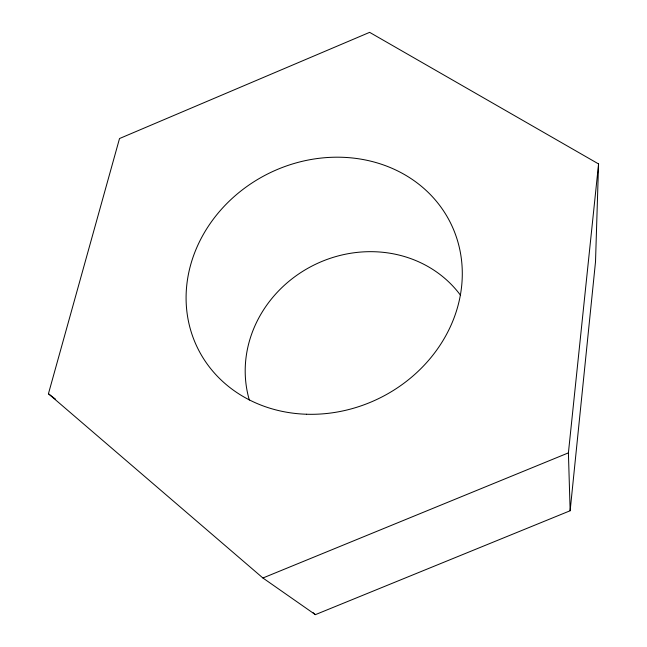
<?xml version="1.0" encoding="UTF-8"?>
<svg xmlns="http://www.w3.org/2000/svg" width="647" height="647" viewBox="0 0 647 647"><rect width="100%" height="100%" fill="white"/><g stroke="black" fill="none" stroke-linecap="round" stroke-linejoin="round"><path stroke-width="0.97" d="M598.564 163.934L595.515 261.736L570.144 510.75L315.38 614.65L262.908 577.997L48.436 393.764L119.517 138.539L369.631 32.35L598.564 163.934L568.406 452.876L570.144 510.75M262.908 577.997L568.406 452.876M48.436 393.764L55.618 399.248M313.075 612.685L315.38 614.65M249.338 400.064A119.452 110.022 -26.4 0 1 314.013 265.027A119.452 110.022 -26.4 0 1 460.607 295.388M306.484 414.242A141.086 125.283 -26.4 0 0 451.663 225.302A141.086 125.283 -26.4 0 0 214.432 217.724A141.086 125.283 -26.4 0 0 306.484 414.242"/></g></svg>
